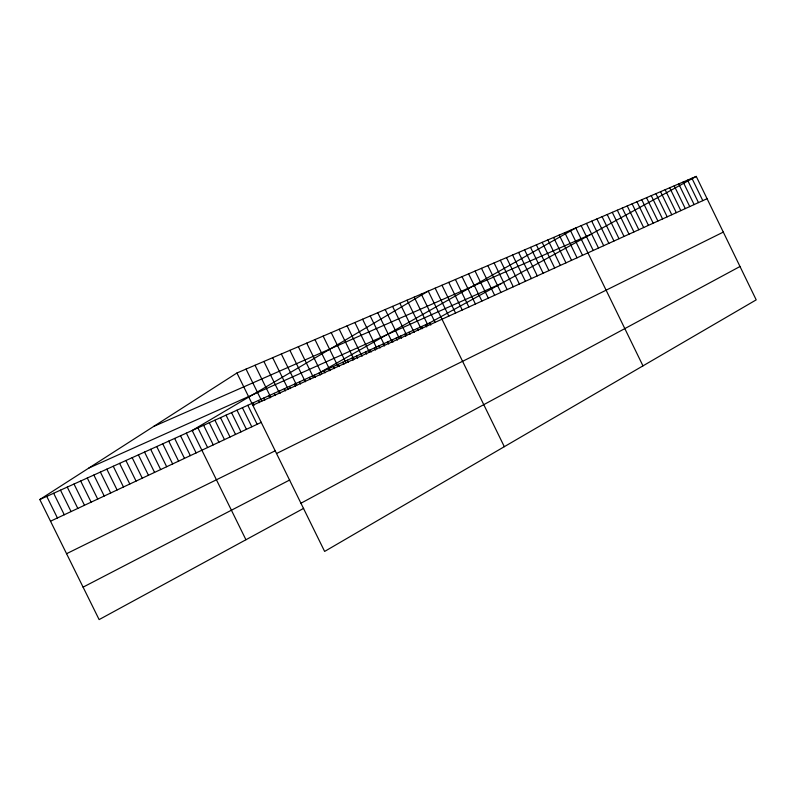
<?xml version="1.0" encoding="UTF-8"?>
<svg xmlns="http://www.w3.org/2000/svg" width="796" height="796" viewBox="0 0 796 796"><rect width="100%" height="100%" fill="white"/><g stroke="black" fill="none" stroke-linecap="round" stroke-linejoin="round"><path stroke-width="1.19" d="M303.664 508.355L99.122 619.596L39.8 499.53L236.949 372.986L696.251 176.404L756.2 299.863L324.629 551.429L236.949 372.986M39.8 499.53L429.691 322.868L696.251 176.404M300.948 503.231L740.001 266.501M83.092 587.149L289.724 479.978M276.53 453.521L723.295 232.104M66.566 553.698L275.346 450.725M50.516 521.211L261.387 422.308M252.79 405.234L707.077 198.701M88.903 468.018L501.54 283.386M153.668 426.447L590.523 234.502M73.998 484.028L84.485 505.281M67.272 487.082L77.809 508.415M60.486 490.157L71.063 511.569M53.65 493.251L64.277 514.763M46.755 496.376L57.421 517.977M236.989 410.179L246.412 429.333M231.536 412.646L240.989 431.88M226.034 415.144L235.526 434.437M220.492 417.651L230.024 437.024M214.92 420.179L224.472 439.621M209.288 422.726L218.89 442.238M203.627 425.293L213.258 444.884M197.915 427.88L207.597 447.541M245.944 539.748L192.164 430.487L428.248 291.117L504.316 446.685M186.373 433.114L196.124 452.914M180.533 435.76L190.324 455.64M174.652 438.427L184.483 458.377M168.722 441.113L178.593 461.143M162.752 443.82L172.652 463.929M156.732 446.546L166.672 466.735M150.663 449.292L160.643 469.56M144.544 452.068L154.573 472.406M138.385 454.854L148.454 475.282M132.176 457.67L142.275 478.177M125.917 460.506L136.056 481.092M119.609 463.371L129.798 484.028M113.251 466.247L123.479 486.993M106.833 469.152L117.112 489.978M100.376 472.078L110.684 492.993M93.858 475.033L104.216 496.027M87.291 478.008L97.699 499.082M80.675 481.013L91.122 502.167M400.547 336.071L401.592 338.2M385.204 309.535L399.423 338.569M396.279 338.001L397.323 340.141M391.98 339.952L393.025 342.101M377.752 312.728L392.05 341.922M387.652 341.912L388.707 344.061M370.21 315.952L384.587 345.315M383.294 343.882L384.349 346.041M378.906 345.872L379.971 348.041M362.588 319.216L377.055 348.738M374.498 347.872L375.563 350.041M370.06 349.882L371.125 352.061M354.877 322.509L369.424 352.21M365.583 351.912L366.657 354.101M361.085 353.951L362.16 356.15M347.086 325.853L361.712 355.712M356.548 356.001L357.633 358.21M339.195 329.226L353.912 359.255M351.991 358.071L353.076 360.28M347.394 360.15L348.489 362.369M331.216 332.638L346.021 362.847M342.777 362.25L343.862 364.469M338.121 364.359L339.215 366.588M323.146 336.101L338.041 366.478M333.434 366.478L334.469 368.588M314.977 339.594L329.962 370.15M328.718 368.618L329.753 370.727M323.972 370.767L325.007 372.886M306.719 343.126L321.793 373.861M320.231 375.065L319.186 372.936L575.797 227.964L642.969 365.861M314.32 375.145L315.365 377.274M298.361 346.708L313.525 377.622M309.415 377.364L310.47 379.503M304.48 379.602L305.535 381.752M289.903 350.33L305.157 381.423M299.505 381.851L300.56 384.01M281.336 353.991L296.699 385.274M294.5 384.12L295.565 386.289M289.455 386.408L290.52 388.577M272.68 357.702L288.122 389.164M284.371 388.707L285.446 390.886M279.257 391.025L280.341 393.214M263.904 361.454L279.456 393.115M274.113 393.363L275.187 395.552M255.028 365.255L270.68 397.105M268.919 395.712L270.003 397.92M263.695 398.08L264.779 400.288M246.044 369.095L261.794 401.144M258.431 400.468L259.526 402.686M253.128 402.866L254.222 405.094M247.795 405.283L257.138 424.298M242.412 407.721L251.795 426.805M547.907 239.894L560.344 265.416M542.166 242.352L554.663 267.993M536.365 244.84L548.932 270.6M530.514 247.347L543.141 273.237M524.594 249.874L537.29 275.894M518.624 252.431L531.38 278.58M512.584 255.019L525.41 281.296M506.495 257.625L519.38 284.033M500.336 260.262L513.291 286.799M494.117 262.919L507.142 289.595M487.839 265.605L500.923 292.421M481.49 268.322L494.644 295.276M475.073 271.068L488.306 298.162M468.595 273.844L481.898 301.077M462.038 276.65L475.421 304.022M455.421 279.476L468.874 306.997M448.735 282.341L462.257 310.002M441.979 285.237L455.571 313.047M435.153 288.162L448.815 316.111M421.263 294.102L435.084 322.36M429.691 322.868L430.775 325.086M414.209 297.117L428.109 325.534M425.601 324.718L426.696 326.947M421.492 326.579L422.517 328.678M407.074 300.172L421.054 328.738M417.363 328.45L418.388 330.559M413.194 330.34L414.228 332.449M399.871 303.256L413.92 331.982M409.005 332.24L410.04 334.35M392.577 306.38L406.706 335.255M404.786 334.151L405.831 336.27M691.923 178.254L702.798 200.652M687.555 180.125L698.48 202.612M683.157 182.015L694.122 204.592M678.709 183.916L689.734 206.592M674.232 185.826L685.296 208.602M669.715 187.766L680.829 210.632M665.158 189.717L676.321 212.681M660.561 191.677L671.774 214.751M655.924 193.667L667.187 216.84M651.247 195.667L662.561 218.94M646.531 197.687L657.894 221.059M641.765 199.726L653.188 223.198M636.969 201.776L648.432 225.358M632.123 203.856L643.646 227.547M627.228 205.945L638.8 229.745M622.293 208.054L633.924 231.964M617.318 210.194L628.999 234.203M612.293 212.343L624.034 236.462M607.219 214.512L619.009 238.74M602.104 216.701L613.955 241.039M596.94 218.91L608.841 243.357M591.726 221.139L603.686 245.705M586.463 223.397L598.483 248.073M581.16 225.666L593.229 250.461M570.324 230.303L582.523 255.327M564.802 232.671L577.05 257.814M559.22 235.049L571.538 260.322M553.588 237.467L565.966 262.859"/></g></svg>
